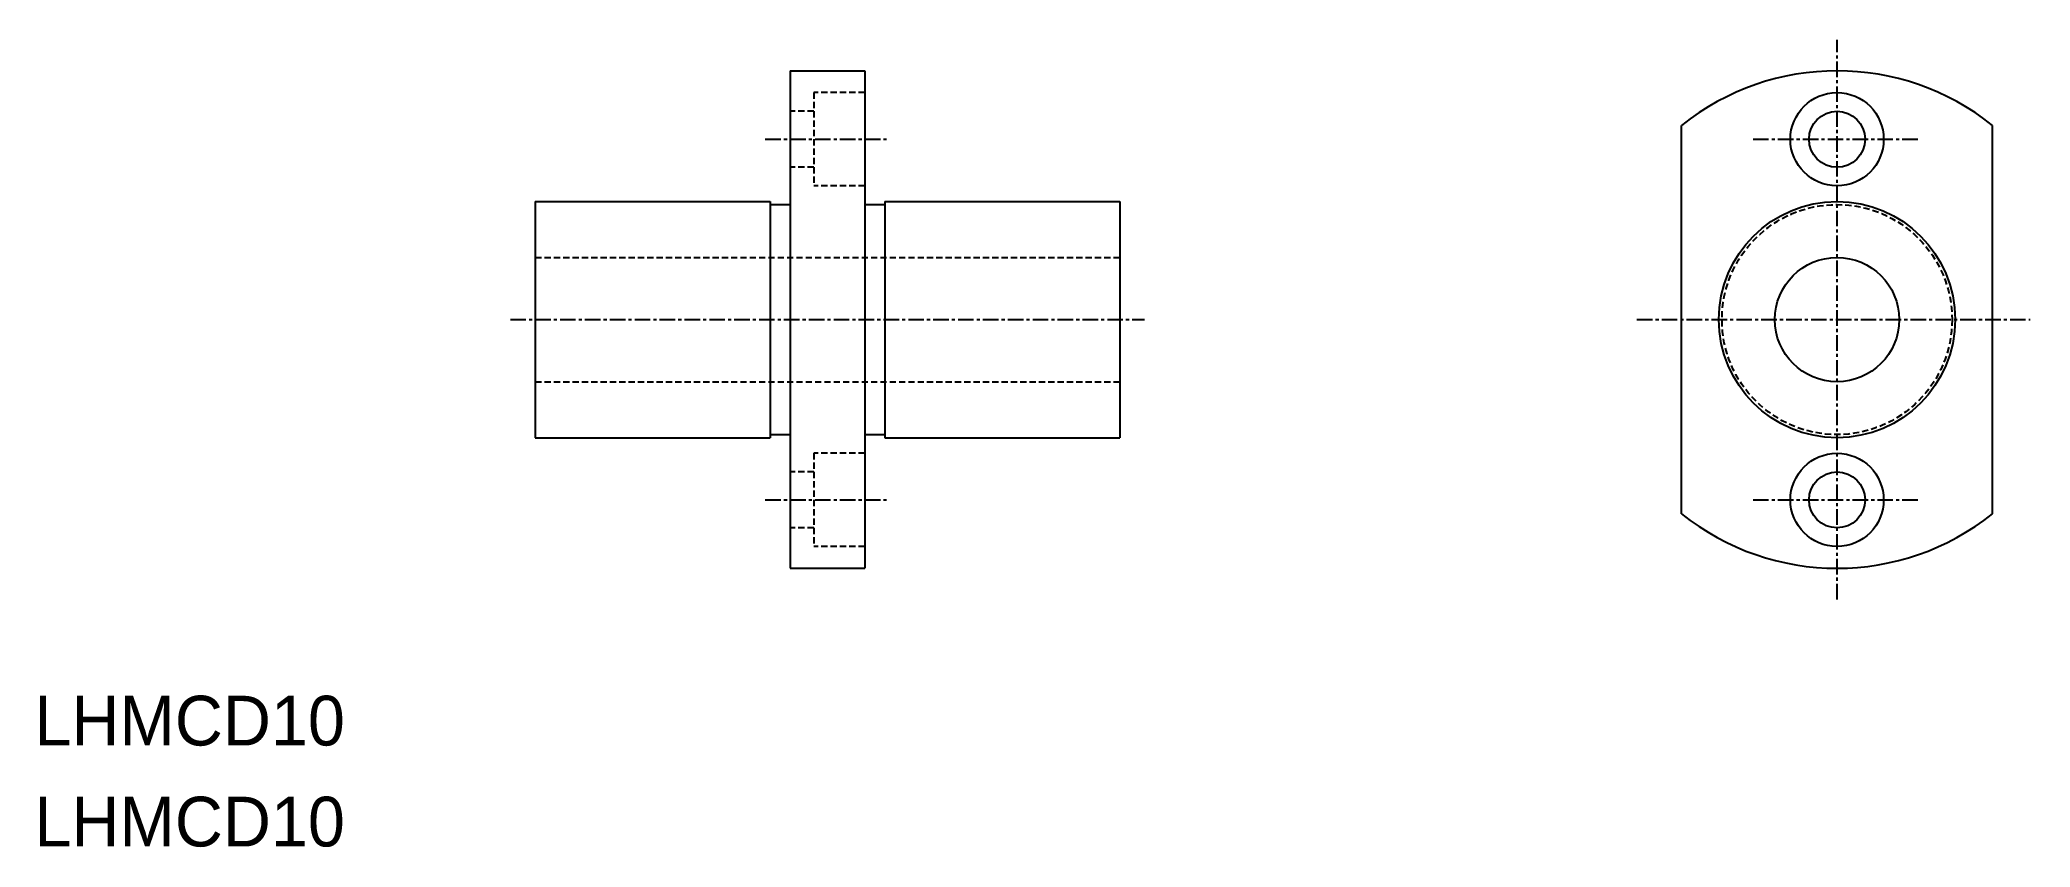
# Model space of a CAD drawing. Extents: x 221 to 381, y 158 to 223.
import ezdxf

# ---------------------------------------------------------------- set-up
doc = ezdxf.new("R2010")
doc.units = 0
doc.linetypes.add('CENTER', pattern=[2, 1.25, -0.25, 0.25, -0.25])
doc.linetypes.add('DASHED', pattern=[0.75, 0.5, -0.25])
doc.layers.get('0').update_dxf_attribs({"linetype": 'CONTINUOUS'})
doc.layers.add('CENTER', color=1, linetype='CENTER')

msp = doc.modelspace()

# ---------------------------------------------------------------- linework, layer by layer
at = {"color": 7, "linetype": 'CONTINUOUS'}
for p, q in [((281.1, 220.74), (287.1, 220.74)), ((281.1, 220.74), (281.1, 180.74)), ((287.1, 220.74), (287.1, 180.74)), ((352.77, 185.13), (352.77, 216.35)), ((377.77, 185.13), (377.77, 216.35)), ((260.6, 210.24), (279.5, 210.24)), ((260.6, 210.24), (260.6, 191.24)), ((279.5, 210.24), (279.5, 191.24)), ((279.5, 209.99), (281.1, 209.99)), ((287.1, 209.99), (288.7, 209.99)), ((288.7, 210.24), (288.7, 191.24)), ((288.7, 210.24), (307.6, 210.24)), ((307.6, 210.24), (307.6, 191.24)), ((260.6, 191.24), (279.5, 191.24)), ((279.5, 191.49), (281.1, 191.49)), ((287.1, 191.49), (288.7, 191.49)), ((288.7, 191.24), (307.6, 191.24)), ((281.1, 180.74), (287.1, 180.74))]:
    msp.add_line(p, q, dxfattribs=at)
at = {"color": 3, "linetype": 'DASHED'}
for p, q in [((287.1, 218.99), (283, 218.99)), ((283, 218.99), (283, 211.49)), ((283, 217.49), (281.1, 217.49)), ((283, 212.99), (281.1, 212.99)), ((287.1, 211.49), (283, 211.49)), ((260.6, 205.74), (307.6, 205.74)), ((260.6, 195.74), (307.6, 195.74)), ((287.1, 189.99), (283, 189.99)), ((283, 189.99), (283, 182.49)), ((283, 188.49), (281.1, 188.49)), ((283, 183.99), (281.1, 183.99)), ((287.1, 182.49), (283, 182.49))]:
    msp.add_line(p, q, dxfattribs=at)
at = {"color": 7, "linetype": 'CONTINUOUS'}
for centre, radius in [((365.27, 215.24), 3.75), ((365.27, 215.24), 2.25), ((365.27, 200.74), 9.5), ((365.27, 200.74), 5), ((365.27, 186.24), 3.75), ((365.27, 186.24), 2.25)]:
    msp.add_circle(centre, radius, dxfattribs=at)
at = {"color": 3, "linetype": 'DASHED'}
msp.add_circle((365.27, 200.74), 9.25, dxfattribs=at)
at = {"color": 7, "linetype": 'CONTINUOUS'}
for start, end in [(51.3178, 128.6822), (231.3178, 308.6822)]:
    msp.add_arc((365.27, 200.74), 20, start, end, dxfattribs=at)
at = {"layer": 'CENTER', "color": 1, "linetype": 'CENTER'}
for p, q in [((365.27, 178.24), (365.27, 223.24)), ((279.1, 215.24), (289.1, 215.24)), ((358.52, 215.24), (372.02, 215.24)), ((258.6, 200.74), (309.6, 200.74)), ((349.18, 200.74), (380.8, 200.74)), ((279.1, 186.24), (289.1, 186.24)), ((358.52, 186.24), (372.02, 186.24))]:
    msp.add_line(p, q, dxfattribs=at)

# ---------------------------------------------------------------- texts
at = {"color": 7, "linetype": 'CONTINUOUS'}
for p in [(220.33, 166.49), (220.33, 158.37)]:
    msp.add_text('LHMCD10', height=4, dxfattribs=at).set_placement(p)

doc.saveas('drawing.dxf')
